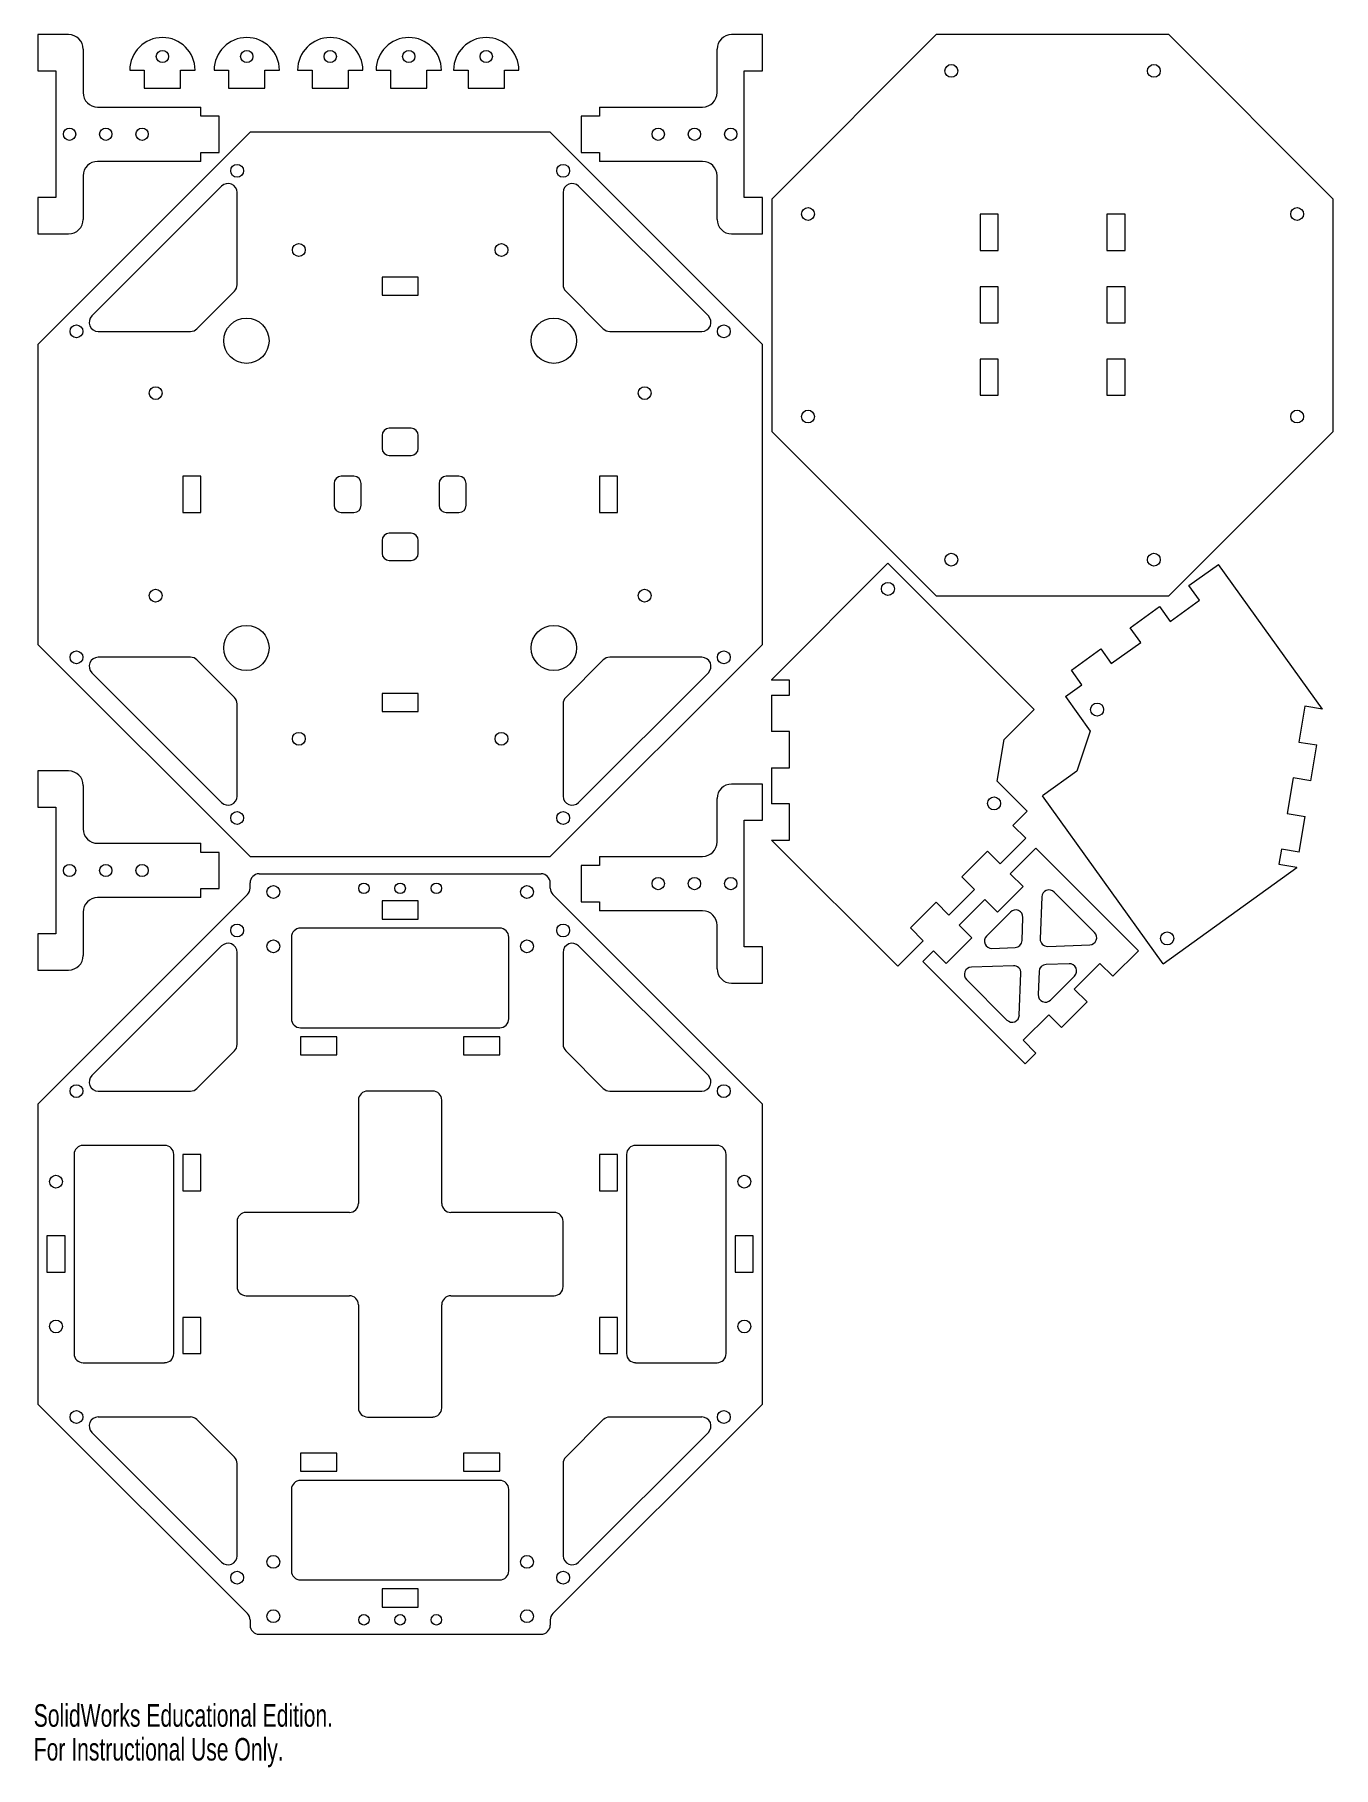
# Model space of a CAD drawing. Header units: millimetres. Extents: x 0 to 456, y 0 to 608.
import ezdxf

# ---------------------------------------------------------------- set-up
doc = ezdxf.new("R2010")
doc.units = ezdxf.units.MM
doc.styles.add('SLDTEXTSTYLE0', font='TXT', dxfattribs={"width": 0.7})

msp = doc.modelspace()

# ---------------------------------------------------------------- linework, layer by layer
at = {"color": 7, "linetype": 'Continuous', "lineweight": 15}
for p, q in [((1.46, 607.58), (1.46, 594.88)), ((12.25, 607.58), (1.46, 607.58)), ((17.33, 602.5), (17.33, 587.26)), ((239.58, 587.26), (239.58, 602.5)), ((255.46, 607.58), (244.66, 607.58)), ((255.46, 594.88), (255.46, 607.58)), ((316.42, 607.58), (258.76, 549.93)), ((397.96, 607.58), (316.42, 607.58)), ((455.61, 549.93), (397.96, 607.58)), ((1.46, 594.88), (7.81, 594.88)), ((7.81, 594.88), (7.81, 550.43)), ((33.69, 595.15), (38.77, 595.15)), ((38.77, 595.15), (38.77, 588.8)), ((51.47, 595.15), (56.55, 595.15)), ((51.47, 588.8), (51.47, 595.15)), ((63.26, 595.15), (68.34, 595.15)), ((68.34, 595.15), (68.34, 588.8)), ((81.04, 588.8), (81.04, 595.15)), ((81.04, 595.15), (86.12, 595.15)), ((92.53, 595.15), (97.61, 595.15)), ((97.61, 595.15), (97.61, 588.8)), ((110.31, 588.8), (110.31, 595.15)), ((110.31, 595.15), (115.39, 595.15)), ((120.05, 595.15), (125.13, 595.15)), ((125.13, 595.15), (125.13, 588.8)), ((137.83, 588.8), (137.83, 595.15)), ((137.83, 595.15), (142.91, 595.15)), ((147.22, 595.15), (152.3, 595.15)), ((152.3, 595.15), (152.3, 588.8)), ((165, 588.8), (165, 595.15)), ((165, 595.15), (170.08, 595.15)), ((249.11, 594.88), (255.46, 594.88)), ((249.11, 550.43), (249.11, 594.88)), ((38.77, 588.8), (51.47, 588.8)), ((68.34, 588.8), (81.04, 588.8)), ((97.61, 588.8), (110.31, 588.8)), ((125.13, 588.8), (137.83, 588.8)), ((152.3, 588.8), (165, 588.8)), ((22.41, 582.18), (58.61, 582.18)), ((58.61, 579.01), (58.61, 582.18)), ((64.96, 579.01), (58.61, 579.01)), ((64.96, 566.31), (64.96, 579.01)), ((191.96, 579.01), (191.96, 566.31)), ((198.31, 579.01), (191.96, 579.01)), ((198.31, 582.18), (234.5, 582.18)), ((198.31, 582.18), (198.31, 579.01)), ((75.85, 573.36), (1.46, 498.96)), ((181.06, 573.36), (75.85, 573.36)), ((255.46, 498.96), (181.06, 573.36)), ((58.61, 563.13), (58.61, 566.31)), ((58.61, 566.31), (64.96, 566.31)), ((191.96, 566.31), (198.31, 566.31)), ((198.31, 566.31), (198.31, 563.13)), ((58.61, 563.13), (22.41, 563.13)), ((234.5, 563.13), (198.31, 563.13)), ((17.33, 558.05), (17.33, 542.81)), ((65.89, 554.41), (20.4, 508.93)), ((236.51, 508.93), (191.03, 554.41)), ((239.58, 542.81), (239.58, 558.05)), ((1.46, 550.43), (1.46, 537.73)), ((7.81, 550.43), (1.46, 550.43)), ((71.31, 519.84), (71.31, 552.17)), ((185.61, 552.17), (185.61, 519.84)), ((255.46, 550.43), (249.11, 550.43)), ((255.46, 537.73), (255.46, 550.43)), ((258.76, 549.93), (258.76, 468.39)), ((455.61, 468.39), (455.61, 549.93)), ((338.14, 544.59), (331.79, 544.59)), ((331.79, 544.59), (331.79, 531.89)), ((338.14, 531.89), (338.14, 544.59)), ((376.24, 544.59), (376.24, 531.89)), ((382.59, 544.59), (376.24, 544.59)), ((382.59, 531.89), (382.59, 544.59)), ((1.46, 537.73), (12.25, 537.73)), ((244.66, 537.73), (255.46, 537.73)), ((331.79, 531.89), (338.14, 531.89)), ((376.24, 531.89), (382.59, 531.89)), ((57.22, 504.44), (70.38, 517.59)), ((134.81, 522.56), (122.11, 522.56)), ((122.11, 522.56), (122.11, 516.21)), ((134.81, 516.21), (134.81, 522.56)), ((186.54, 517.59), (199.69, 504.44)), ((338.14, 519.19), (331.79, 519.19)), ((331.79, 519.19), (331.79, 506.49)), ((338.14, 506.49), (338.14, 519.19)), ((382.59, 519.19), (376.24, 519.19)), ((376.24, 519.19), (376.24, 506.49)), ((382.59, 506.49), (382.59, 519.19)), ((122.11, 516.21), (134.81, 516.21)), ((331.79, 506.49), (338.14, 506.49)), ((376.24, 506.49), (382.59, 506.49)), ((1.46, 498.96), (1.46, 393.75)), ((22.65, 503.51), (54.98, 503.51)), ((201.94, 503.51), (234.27, 503.51)), ((255.46, 393.75), (255.46, 498.96)), ((338.14, 493.79), (331.79, 493.79)), ((331.79, 493.79), (331.79, 481.09)), ((338.14, 481.09), (338.14, 493.79)), ((382.59, 493.79), (376.24, 493.79)), ((376.24, 493.79), (376.24, 481.09)), ((382.59, 481.09), (382.59, 493.79)), ((331.79, 481.09), (338.14, 481.09)), ((376.24, 481.09), (382.59, 481.09)), ((132.27, 469.53), (124.65, 469.53)), ((258.76, 468.39), (316.42, 410.73)), ((397.96, 410.73), (455.61, 468.39)), ((122.11, 466.99), (122.11, 462.55)), ((134.81, 462.55), (134.81, 466.99)), ((124.65, 460.01), (132.27, 460.01)), ((52.26, 452.71), (52.26, 440.01)), ((58.61, 452.71), (52.26, 452.71)), ((58.61, 440.01), (58.61, 452.71)), ((105.28, 450.17), (105.28, 442.55)), ((112.26, 452.71), (107.82, 452.71)), ((114.8, 442.55), (114.8, 450.17)), ((142.11, 450.17), (142.11, 442.55)), ((149.09, 452.71), (144.65, 452.71)), ((151.63, 442.55), (151.63, 450.17)), ((204.66, 452.71), (198.31, 452.71)), ((198.31, 452.71), (198.31, 440.01)), ((204.66, 440.01), (204.66, 452.71)), ((52.26, 440.01), (58.61, 440.01)), ((107.82, 440.01), (112.26, 440.01)), ((144.65, 440.01), (149.09, 440.01)), ((198.31, 440.01), (204.66, 440.01)), ((132.27, 432.7), (124.65, 432.7)), ((122.11, 430.16), (122.11, 425.72)), ((134.81, 425.72), (134.81, 430.16)), ((124.65, 423.18), (132.27, 423.18)), ((299.48, 422.19), (258.63, 381.34)), ((299.48, 422.19), (350.72, 370.95)), ((405, 414.39), (415.31, 421.8)), ((451.87, 371), (415.31, 421.8)), ((408.71, 409.23), (405, 414.39)), ((316.42, 410.73), (397.96, 410.73)), ((398.4, 401.81), (408.71, 409.23)), ((384.38, 399.55), (394.69, 406.97)), ((394.69, 406.97), (398.4, 401.81)), ((388.09, 394.4), (384.38, 399.55)), ((1.46, 393.75), (75.85, 319.36)), ((54.98, 389.21), (22.65, 389.21)), ((181.06, 319.36), (255.46, 393.75)), ((234.27, 389.21), (201.94, 389.21)), ((363.77, 384.72), (374.08, 392.13)), ((374.08, 392.13), (377.78, 386.98)), ((377.78, 386.98), (388.09, 394.4)), ((20.4, 383.79), (65.89, 338.3)), ((70.38, 375.12), (57.22, 388.28)), ((199.69, 388.28), (186.54, 375.12)), ((191.03, 338.3), (236.51, 383.79)), ((367.48, 379.56), (363.77, 384.72)), ((258.63, 381.34), (258.63, 381.24)), ((264.98, 381.24), (258.63, 381.24)), ((264.98, 375.9), (264.98, 381.24)), ((361.7, 375.41), (367.48, 379.56)), ((71.31, 340.55), (71.31, 372.88)), ((134.81, 376.51), (122.11, 376.51)), ((122.11, 376.51), (122.11, 370.16)), ((134.81, 370.16), (134.81, 376.51)), ((185.61, 372.88), (185.61, 340.55)), ((258.63, 375.9), (258.63, 363.2)), ((258.63, 375.9), (264.98, 375.9)), ((340.22, 360.44), (350.72, 370.95)), ((361.7, 375.41), (370.38, 363.35)), ((445.6, 372.02), (443.56, 359.48)), ((451.87, 371), (445.6, 372.02)), ((122.11, 370.16), (134.81, 370.16)), ((264.98, 363.2), (258.63, 363.2)), ((264.98, 350.5), (264.98, 363.2)), ((337.82, 345.77), (340.22, 360.44)), ((370.38, 363.35), (365.66, 349.25)), ((443.56, 359.48), (449.82, 358.46)), ((447.78, 345.93), (449.82, 358.46)), ((1.46, 349.37), (1.46, 336.67)), ((12.25, 349.37), (1.46, 349.37)), ((258.63, 350.5), (258.63, 337.8)), ((258.63, 350.5), (264.98, 350.5)), ((365.66, 349.25), (353.6, 340.57)), ((441.51, 346.95), (439.47, 334.42)), ((447.78, 345.93), (441.51, 346.95)), ((17.33, 344.29), (17.33, 329.05)), ((255.46, 344.76), (244.66, 344.76)), ((255.46, 332.06), (255.46, 344.76)), ((348.33, 335.26), (337.82, 345.77)), ((395.92, 281.75), (353.6, 340.57)), ((1.46, 336.67), (7.81, 336.67)), ((7.81, 336.67), (7.81, 292.22)), ((239.58, 324.44), (239.58, 339.68)), ((264.98, 337.8), (258.63, 337.8)), ((264.98, 325.1), (264.98, 337.8)), ((348.33, 335.26), (343.3, 330.23)), ((439.47, 334.42), (445.73, 333.39)), ((249.11, 332.06), (255.46, 332.06)), ((249.11, 287.61), (249.11, 332.06)), ((343.3, 330.23), (347.79, 325.74)), ((443.69, 320.86), (445.73, 333.39)), ((22.41, 323.97), (58.61, 323.97)), ((58.61, 320.79), (58.61, 323.97)), ((258.63, 325.1), (302.89, 280.84)), ((258.63, 325.1), (264.98, 325.1)), ((347.79, 325.74), (338.81, 316.76)), ((351.34, 322.24), (342.36, 313.26)), ((387.26, 286.32), (351.34, 322.24)), ((64.96, 320.79), (58.61, 320.79)), ((64.96, 308.09), (64.96, 320.79)), ((75.85, 319.36), (181.06, 319.36)), ((191.96, 316.18), (191.96, 303.48)), ((198.31, 316.18), (191.96, 316.18)), ((198.31, 319.36), (234.5, 319.36)), ((198.31, 319.36), (198.31, 316.18)), ((334.32, 321.25), (325.34, 312.27)), ((338.81, 316.76), (334.32, 321.25)), ((437.42, 321.88), (436.56, 316.62)), ((436.56, 316.62), (442.83, 315.59)), ((443.69, 320.86), (437.42, 321.88)), ((75.85, 308.24), (75.85, 310.1)), ((79.03, 313.27), (177.89, 313.27)), ((181.06, 308.24), (181.06, 310.1)), ((325.34, 312.27), (329.83, 307.78)), ((346.85, 308.77), (342.36, 313.26)), ((395.92, 281.75), (442.81, 315.49)), ((442.81, 315.49), (442.83, 315.59)), ((74.92, 305.99), (1.46, 232.53)), ((58.61, 304.92), (22.41, 304.92)), ((58.61, 308.09), (64.96, 308.09)), ((58.61, 304.92), (58.61, 308.09)), ((255.46, 232.53), (181.99, 305.99)), ((329.83, 307.78), (320.85, 298.8)), ((333.38, 304.28), (324.4, 295.3)), ((333.38, 304.28), (337.87, 299.79)), ((337.87, 299.79), (346.85, 308.77)), ((353.38, 305.19), (352.85, 290.46)), ((371.91, 292.69), (357.71, 306.89)), ((17.33, 299.84), (17.33, 284.6)), ((134.81, 303.75), (122.11, 303.75)), ((122.11, 303.75), (122.11, 297.4)), ((134.81, 297.4), (134.81, 303.75)), ((191.96, 303.48), (198.31, 303.48)), ((198.31, 303.48), (198.31, 300.31)), ((234.5, 300.31), (198.31, 300.31)), ((316.36, 303.29), (307.38, 294.31)), ((320.85, 298.8), (316.36, 303.29)), ((342.43, 299.86), (334.03, 291.46)), ((346.47, 289.87), (346.77, 297.98)), ((1.46, 292.22), (1.46, 279.52)), ((7.81, 292.22), (1.46, 292.22)), ((163.38, 294.22), (93.53, 294.22)), ((122.11, 297.4), (134.81, 297.4)), ((239.58, 279.99), (239.58, 295.23)), ((307.38, 294.31), (311.87, 289.82)), ((328.89, 290.81), (324.4, 295.3)), ((65.89, 287.98), (20.4, 242.49)), ((71.31, 253.4), (71.31, 285.73)), ((90.36, 291.05), (90.36, 262.47)), ((166.56, 262.47), (166.56, 291.05)), ((185.61, 285.73), (185.61, 253.4)), ((236.51, 242.49), (191.03, 287.98)), ((255.46, 287.61), (249.11, 287.61)), ((255.46, 274.91), (255.46, 287.61)), ((311.87, 289.82), (302.89, 280.84)), ((315.42, 286.32), (311.65, 282.55)), ((315.42, 286.32), (319.91, 281.83)), ((319.91, 281.83), (328.89, 290.81)), ((335.92, 287.13), (344.03, 287.42)), ((355.48, 287.83), (370.21, 288.36)), ((378.28, 277.34), (387.26, 286.32)), ((311.65, 282.55), (347.57, 246.63)), ((343.43, 281.04), (328.71, 280.52)), ((362.99, 281.75), (354.89, 281.46)), ((373.79, 281.83), (364.81, 272.85)), ((378.28, 277.34), (373.79, 281.83)), ((1.46, 279.52), (12.25, 279.52)), ((244.66, 274.91), (255.46, 274.91)), ((327, 276.18), (341.2, 261.98)), ((345.53, 263.69), (346.06, 278.41)), ((352.44, 279.01), (352.15, 270.9)), ((356.48, 269.01), (364.88, 277.41)), ((360.32, 259.38), (369.3, 268.36)), ((364.81, 272.85), (369.3, 268.36)), ((355.83, 263.87), (346.85, 254.89)), ((360.32, 259.38), (355.83, 263.87)), ((93.53, 259.3), (163.38, 259.3)), ((106.23, 256.12), (93.53, 256.12)), ((93.53, 256.12), (93.53, 249.77)), ((106.23, 249.77), (106.23, 256.12)), ((163.38, 256.12), (150.68, 256.12)), ((150.68, 256.12), (150.68, 249.77)), ((163.38, 249.77), (163.38, 256.12)), ((57.22, 238), (70.38, 251.16)), ((93.53, 249.77), (106.23, 249.77)), ((150.68, 249.77), (163.38, 249.77)), ((186.54, 251.16), (199.69, 238)), ((346.85, 254.89), (351.34, 250.4)), ((347.57, 246.63), (351.34, 250.4)), ((22.65, 237.07), (54.98, 237.07)), ((139.89, 237.07), (117.03, 237.07)), ((201.94, 237.07), (234.27, 237.07)), ((1.46, 232.53), (1.46, 127.32)), ((113.85, 233.9), (113.85, 197.7)), ((143.06, 197.7), (143.06, 233.9)), ((255.46, 127.32), (255.46, 232.53)), ((14.16, 214.85), (14.16, 145)), ((45.91, 218.02), (17.33, 218.02)), ((49.08, 145), (49.08, 214.85)), ((52.26, 214.85), (52.26, 202.15)), ((58.61, 214.85), (52.26, 214.85)), ((58.61, 202.15), (58.61, 214.85)), ((198.31, 214.85), (198.31, 202.15)), ((204.66, 214.85), (198.31, 214.85)), ((204.66, 202.15), (204.66, 214.85)), ((207.83, 214.85), (207.83, 145)), ((239.58, 218.02), (211.01, 218.02)), ((242.76, 145), (242.76, 214.85)), ((52.26, 202.15), (58.61, 202.15)), ((198.31, 202.15), (204.66, 202.15)), ((110.68, 194.53), (74.48, 194.53)), ((182.43, 194.53), (146.24, 194.53)), ((71.31, 191.35), (71.31, 168.49)), ((185.61, 168.49), (185.61, 191.35)), ((4.63, 186.27), (4.63, 173.57)), ((10.98, 186.27), (4.63, 186.27)), ((10.98, 173.57), (10.98, 186.27)), ((252.28, 186.27), (245.93, 186.27)), ((245.93, 186.27), (245.93, 173.57)), ((252.28, 173.57), (252.28, 186.27)), ((4.63, 173.57), (10.98, 173.57)), ((245.93, 173.57), (252.28, 173.57)), ((74.48, 165.32), (110.68, 165.32)), ((146.24, 165.32), (182.43, 165.32)), ((113.85, 162.14), (113.85, 125.95)), ((143.06, 125.95), (143.06, 162.14)), ((58.61, 157.7), (52.26, 157.7)), ((52.26, 157.7), (52.26, 145)), ((58.61, 145), (58.61, 157.7)), ((204.66, 157.7), (198.31, 157.7)), ((198.31, 157.7), (198.31, 145)), ((204.66, 145), (204.66, 157.7)), ((17.33, 141.82), (45.91, 141.82)), ((52.26, 145), (58.61, 145)), ((198.31, 145), (204.66, 145)), ((211.01, 141.82), (239.58, 141.82)), ((1.46, 127.32), (74.92, 53.85)), ((54.98, 122.77), (22.65, 122.77)), ((70.38, 108.69), (57.22, 121.84)), ((117.03, 122.77), (139.89, 122.77)), ((181.99, 53.85), (255.46, 127.32)), ((199.69, 121.84), (186.54, 108.69)), ((234.27, 122.77), (201.94, 122.77)), ((20.4, 117.35), (65.89, 71.87)), ((191.03, 71.87), (236.51, 117.35)), ((106.23, 110.07), (93.53, 110.07)), ((93.53, 110.07), (93.53, 103.72)), ((106.23, 103.72), (106.23, 110.07)), ((163.38, 110.07), (150.68, 110.07)), ((150.68, 110.07), (150.68, 103.72)), ((163.38, 103.72), (163.38, 110.07)), ((71.31, 74.11), (71.31, 106.44)), ((93.53, 103.72), (106.23, 103.72)), ((150.68, 103.72), (163.38, 103.72)), ((185.61, 106.44), (185.61, 74.11)), ((90.36, 97.37), (90.36, 68.8)), ((163.38, 100.55), (93.53, 100.55)), ((166.56, 68.8), (166.56, 97.37)), ((93.53, 65.62), (163.38, 65.62)), ((134.81, 62.45), (122.11, 62.45)), ((122.11, 62.45), (122.11, 56.1)), ((134.81, 56.1), (134.81, 62.45)), ((122.11, 56.1), (134.81, 56.1)), ((75.85, 51.61), (75.85, 49.75)), ((181.06, 51.61), (181.06, 49.75)), ((79.03, 46.57), (177.89, 46.57))]:
    msp.add_line(p, q, dxfattribs=at)
for centre, radius in [((45.12, 599.91), 2.15), ((74.69, 599.91), 2.15), ((103.96, 599.91), 2.15), ((131.48, 599.91), 2.15), ((158.65, 599.91), 2.15), ((321.68, 594.88), 2.25), ((392.7, 594.88), 2.25), ((12.57, 572.66), 2.15), ((25.27, 572.66), 2.15), ((37.97, 572.66), 2.15), ((218.94, 572.66), 2.15), ((231.64, 572.66), 2.15), ((244.34, 572.66), 2.15), ((71.31, 559.83), 2.25), ((185.61, 559.83), 2.25), ((271.46, 544.67), 2.25), ((442.91, 544.67), 2.25), ((92.95, 532.08), 2.25), ((163.97, 532.08), 2.25), ((14.98, 503.51), 2.25), ((74.58, 500.24), 7.94), ((182.34, 500.24), 7.94), ((241.93, 503.51), 2.25), ((42.73, 481.87), 2.25), ((214.18, 481.87), 2.25), ((271.46, 473.65), 2.25), ((442.91, 473.65), 2.25), ((321.68, 423.43), 2.25), ((392.7, 423.43), 2.25), ((299.48, 413.21), 2.29), ((42.73, 410.85), 2.25), ((214.18, 410.85), 2.25), ((74.58, 392.48), 7.94), ((182.34, 392.48), 7.94), ((14.98, 389.21), 2.25), ((241.93, 389.21), 2.25), ((372.79, 370.87), 2.29), ((92.95, 360.63), 2.25), ((163.97, 360.63), 2.25), ((71.31, 332.88), 2.25), ((185.61, 332.88), 2.25), ((336.66, 337.96), 2.29), ((12.57, 314.44), 2.15), ((25.27, 314.44), 2.15), ((37.97, 314.44), 2.15), ((115.76, 308.19), 1.83), ((128.46, 308.19), 1.83), ((141.16, 308.19), 1.83), ((218.94, 309.83), 2.15), ((231.64, 309.83), 2.15), ((244.34, 309.83), 2.15), ((84.01, 306.92), 2.25), ((172.91, 306.92), 2.25), ((71.31, 293.4), 2.25), ((185.61, 293.4), 2.25), ((397.37, 290.61), 2.29), ((84.01, 287.87), 2.25), ((172.91, 287.87), 2.25), ((14.98, 237.07), 2.25), ((241.93, 237.07), 2.25), ((7.81, 205.32), 2.25), ((249.11, 205.32), 2.25), ((7.81, 154.52), 2.25), ((249.11, 154.52), 2.25), ((14.98, 122.77), 2.25), ((241.93, 122.77), 2.25), ((84.01, 71.97), 2.25), ((172.91, 71.97), 2.25), ((71.31, 66.45), 2.25), ((185.61, 66.45), 2.25), ((84.01, 52.92), 2.25), ((172.91, 52.92), 2.25), ((115.76, 51.65), 1.83), ((128.46, 51.65), 1.83), ((141.16, 51.65), 1.83)]:
    msp.add_circle(centre, radius, dxfattribs=at)
for centre, radius, start, end in [((12.25, 602.5), 5.08, 0, 90), ((45.12, 595.15), 11.43, 0, 180), ((74.69, 595.15), 11.43, 0, 180), ((103.96, 595.15), 11.43, 0, 180), ((131.48, 595.15), 11.43, 0, 180), ((158.65, 595.15), 11.43, 0, 180), ((244.66, 602.5), 5.08, 90, 180), ((22.41, 587.26), 5.08, 180, 270), ((234.5, 587.26), 5.08, 270, 0), ((22.41, 558.05), 5.08, 90, 180), ((234.5, 558.05), 5.08, 0, 90), ((68.13, 552.17), 3.18, 0, 135), ((188.78, 552.17), 3.18, 45, 180), ((12.25, 542.81), 5.08, 270, 0), ((244.66, 542.81), 5.08, 180, 270), ((68.13, 519.84), 3.18, 315, 0), ((188.78, 519.84), 3.18, 180, 225), ((22.65, 506.68), 3.18, 135, 270), ((54.98, 506.68), 3.18, 270, 315), ((201.94, 506.68), 3.18, 225, 270), ((234.27, 506.68), 3.18, 270, 45), ((124.65, 466.99), 2.54, 90, 180), ((132.27, 466.99), 2.54, 0, 90), ((124.65, 462.55), 2.54, 180, 270), ((132.27, 462.55), 2.54, 270, 0), ((107.82, 450.17), 2.54, 90, 180), ((112.26, 450.17), 2.54, 0, 90), ((144.65, 450.17), 2.54, 90, 180), ((149.09, 450.17), 2.54, 0, 90), ((107.82, 442.55), 2.54, 180, 270), ((112.26, 442.55), 2.54, 270, 0), ((144.65, 442.55), 2.54, 180, 270), ((149.09, 442.55), 2.54, 270, 0), ((124.65, 430.16), 2.54, 90, 180), ((132.27, 430.16), 2.54, 0, 90), ((124.65, 425.72), 2.54, 180, 270), ((132.27, 425.72), 2.54, 270, 0), ((22.65, 386.03), 3.18, 90, 225), ((54.98, 386.03), 3.18, 45, 90), ((201.94, 386.03), 3.18, 90, 135), ((234.27, 386.03), 3.18, 315, 90), ((68.13, 372.88), 3.17, 0, 45), ((188.78, 372.88), 3.18, 135, 180), ((12.25, 344.29), 5.08, 0, 90), ((68.13, 340.55), 3.18, 225, 0), ((188.78, 340.55), 3.18, 180, 315), ((244.66, 339.68), 5.08, 90, 180), ((22.41, 329.05), 5.08, 180, 270), ((234.5, 324.44), 5.08, 270, 0), ((79.03, 310.1), 3.18, 90, 180), ((177.89, 310.1), 3.18, 0, 90), ((22.41, 299.84), 5.08, 90, 180), ((72.68, 308.24), 3.18, 315, 0), ((184.24, 308.24), 3.17, 180, 225), ((355.92, 305.1), 2.54, 45, 177.94483), ((234.5, 295.23), 5.08, 0, 90), ((344.23, 298.07), 2.54, 357.94483, 135), ((93.53, 291.05), 3.18, 90, 180), ((163.38, 291.05), 3.18, 0, 90), ((370.12, 290.9), 2.54, 272.05517, 45), ((68.13, 285.73), 3.18, 0, 135), ((188.78, 285.73), 3.18, 45, 180), ((335.83, 289.67), 2.54, 135, 272.05517), ((343.94, 289.96), 2.54, 272.05517, 357.94483), ((355.39, 290.37), 2.54, 177.94483, 272.05517), ((12.25, 284.6), 5.08, 270, 0), ((244.66, 279.99), 5.08, 180, 270), ((328.8, 277.98), 2.54, 92.05517, 225), ((343.53, 278.51), 2.54, 357.94483, 92.05517), ((354.98, 278.92), 2.54, 92.05517, 177.94483), ((363.09, 279.21), 2.54, 315, 92.05517), ((354.69, 270.81), 2.54, 177.94483, 315), ((93.53, 262.47), 3.18, 180, 270), ((163.38, 262.47), 3.18, 270, 0), ((343, 263.78), 2.54, 225, 357.94483), ((68.13, 253.4), 3.18, 315, 0), ((188.78, 253.4), 3.17, 180, 225), ((22.65, 240.25), 3.18, 135, 270), ((54.98, 240.25), 3.18, 270, 315), ((117.03, 233.9), 3.18, 90, 180), ((139.89, 233.9), 3.18, 0, 90), ((201.94, 240.25), 3.18, 225, 270), ((234.27, 240.25), 3.17, 270, 45), ((17.33, 214.85), 3.18, 90, 180), ((45.91, 214.85), 3.18, 0, 90), ((211.01, 214.85), 3.18, 90, 180), ((239.58, 214.85), 3.18, 0, 90), ((74.48, 191.35), 3.18, 90, 180), ((110.68, 197.7), 3.18, 270, 0), ((146.24, 197.7), 3.18, 180, 270), ((182.43, 191.35), 3.18, 0, 90), ((74.48, 168.49), 3.17, 180, 270), ((110.68, 162.14), 3.18, 0, 90), ((146.24, 162.14), 3.18, 90, 180), ((182.43, 168.49), 3.18, 270, 0), ((17.33, 145), 3.18, 180, 270), ((45.91, 145), 3.17, 270, 0), ((211.01, 145), 3.17, 180, 270), ((239.58, 145), 3.18, 270, 0), ((22.65, 119.6), 3.18, 90, 225), ((54.98, 119.6), 3.18, 45, 90), ((117.03, 125.95), 3.18, 180, 270), ((139.89, 125.95), 3.17, 270, 0), ((201.94, 119.6), 3.17, 90, 135), ((234.27, 119.6), 3.18, 315, 90), ((68.13, 106.44), 3.18, 0, 45), ((188.78, 106.44), 3.18, 135, 180), ((93.53, 97.37), 3.17, 90, 180), ((163.38, 97.37), 3.17, 0, 90), ((68.13, 74.11), 3.17, 225, 0), ((188.78, 74.11), 3.17, 180, 315), ((93.53, 68.8), 3.18, 180, 270), ((163.38, 68.8), 3.18, 270, 0), ((72.68, 51.61), 3.18, 0, 45), ((79.03, 49.75), 3.18, 180, 270), ((177.89, 49.75), 3.18, 270, 0), ((184.24, 51.61), 3.17, 135, 180)]:
    msp.add_arc(centre, radius, start, end, dxfattribs=at)

# ---------------------------------------------------------------- texts
at = {"color": 7, "linetype": 'Continuous', "char_height": 7.9096, "attachment_point": 1, "style": 'SLDTEXTSTYLE0'}
for s, insert in [('SolidWorks Educational Edition.', (0, 22.06)), ('For Instructional Use Only.', (0, 10.2))]:
    msp.add_mtext(s, dxfattribs=dict(at, insert=insert))

doc.saveas('drawing.dxf')
